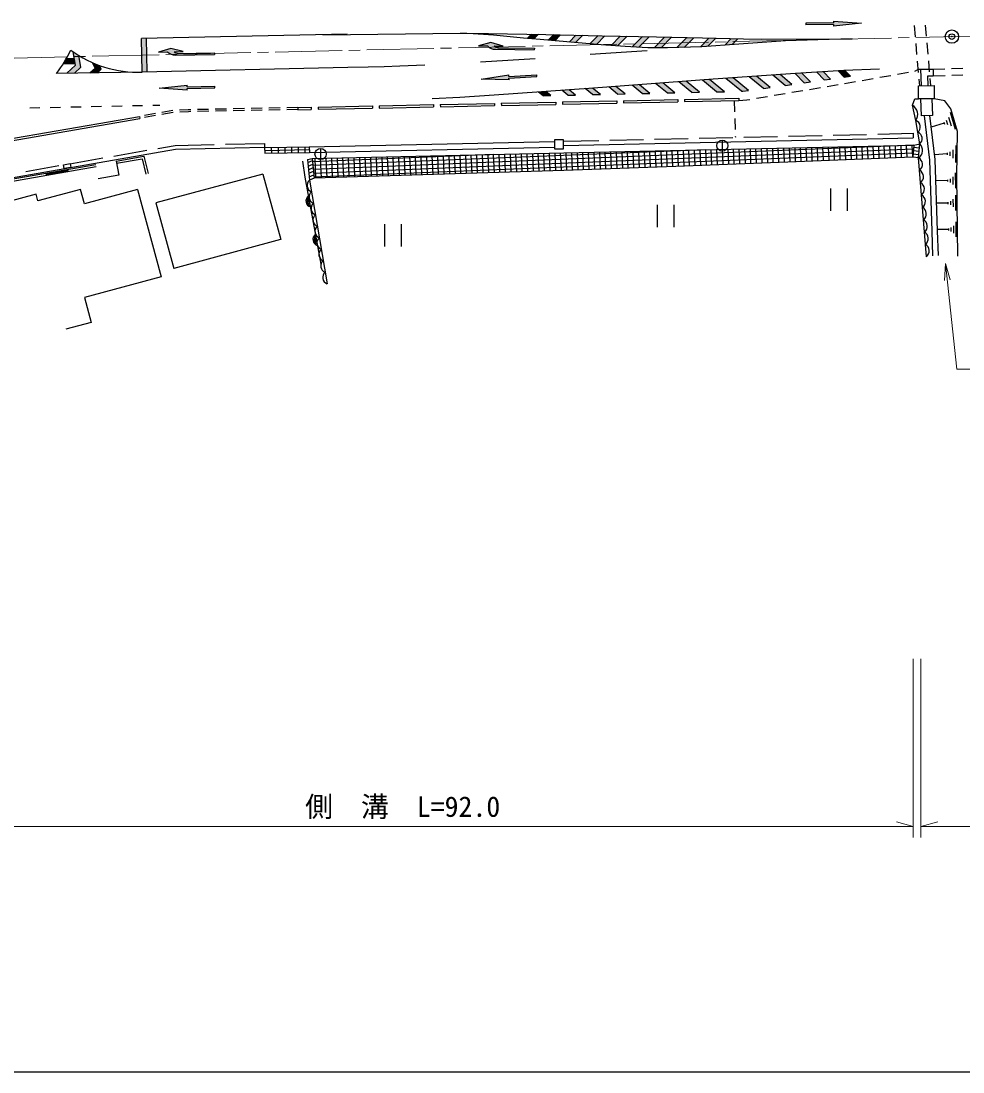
# Model space of a CAD drawing. Units: millimetres, scale not verified. Extents: x 40000 to 680000, y 20000 to 380000.
# Drawn here: x 178926 to 263311, y 205000 to 299125 of the extents above; entities that cross this region are included whole.
import ezdxf
from ezdxf.enums import TextEntityAlignment as Align

# ---------------------------------------------------------------- set-up
doc = ezdxf.new("R2010")
doc.units = ezdxf.units.MM
doc.header["$LTSCALE"] = 1000
doc.header["$PDMODE"] = 32
doc.header["$PDSIZE"] = 500
doc.linetypes.add('CHAIN', pattern=[18.5, 12, -1.5, 3.5, -1.5])
for name, color, linetype, lineweight in [('M-BGD', 7, 'Continuous', 25), ('M-BMK', 2, 'CHAIN', 13), ('M-BMK-SRVR', 3, 'Continuous', 25), ('M-STR-HTXT', 7, 'Continuous', 13), ('M-STR-STRC', 7, 'Continuous', 25), ('M-TTL-BAND', 7, 'Continuous', 25)]:
    doc.layers.add(name, color=color, linetype=linetype, lineweight=lineweight)
doc.styles.add('ＭＳ ゴシック', font='')
doc.styles.get('ＭＳ ゴシック').set_extended_font_data('MS Gothic')

# ---------------------------------------------------------------- blocks, each defined once
blk = doc.blocks.new('open_arrow')
at = {"color": 0, "linetype": 'Continuous', "lineweight": -2}
blk.add_lwpolyline([(7.5, 1.25), (0, 0), (7.5, -1.25)], dxfattribs=at)

msp = doc.modelspace()

# ---------------------------------------------------------------- hatches: boundary and pattern name
at = {"layer": 'M-BGD'}
for points in [[(254219, 298927), (251716, 299125), (251718, 298975), (249218, 298947), (249220, 298797), (251720, 298825), (251721, 298675)], [(189778, 294558), (190228, 294568), (190165, 297555), (189715, 297546)], [(224282, 297567), (224863, 297517), (225272, 297935), (224654, 297947)], [(226154, 297406), (226734, 297355), (227261, 297893), (226644, 297906)], [(228605, 297192), (229248, 297849), (228631, 297862), (228024, 297243)], [(229895, 297080), (230475, 297029), (231235, 297805), (230985, 297811), (230619, 297819)], [(231779, 296932), (232369, 296891), (233221, 297760), (232605, 297774)], [(233689, 296808), (234286, 296775), (235207, 297714), (234590, 297728)], [(235636, 296724), (236259, 296716), (237195, 297672), (236578, 297685)], [(237684, 296741), (238338, 296766), (239186, 297632), (238568, 297644)], [(239792, 296821), (239906, 296825), (240463, 296863), (241171, 297586), (240556, 297601)], [(241962, 296965), (242637, 297010), (243152, 297536), (242537, 297551)], [(192761, 296072), (196247, 296138), (196244, 296288), (193001, 296227, -0.20151), (192642, 296370), (193441, 296385), (192336, 296664), (191242, 296343), (192042, 296358, 0.20151)], [(221425, 296590), (224910, 296554), (224912, 296704), (221669, 296737, -0.20151), (221313, 296891), (222113, 296883), (221017, 297194), (219914, 296905), (220714, 296897, 0.20151)], [(183786, 295292), (183708, 295741), (182964, 295728, -0.00876), (182689, 295273)], [(183786, 295292), (183808, 295161), (183034, 294440), (183707, 294452), (184293, 294998), (184115, 296028, -0.0157), (183600, 296371), (183708, 295741)], [(185557, 294907), (185102, 294476), (185769, 294488), (186106, 294808), (185943, 295141, -0.01708), (185318, 295393)], [(252671, 294097), (253226, 294174), (252725, 294683), (252627, 294679), (252127, 294649)], [(222646, 293851), (222637, 294000), (225131, 294164), (225121, 294313), (222627, 294150), (222617, 294300), (220137, 293912)], [(239023, 292730), (239712, 292745), (238516, 293730), (237865, 293682)], [(241244, 292779), (241934, 292795), (240612, 293883), (239961, 293835)], [(243466, 292829), (243585, 292832), (244086, 292902), (242714, 294031), (242061, 293985)], [(245432, 293089), (246038, 293173), (244817, 294178), (244164, 294133)], [(247384, 293361), (247990, 293445), (246920, 294326), (246267, 294280)], [(249091, 293598), (249647, 293676), (248878, 294457), (248294, 294422), (248281, 294421)], [(250881, 293848), (251437, 293925), (250801, 294571), (250204, 294535)], [(193807, 292934), (193803, 293084), (196302, 293147), (196299, 293297), (193799, 293234), (193796, 293384), (191302, 293097)], [(225693, 292432), (226382, 292447), (225938, 292813), (225287, 292765)], [(227914, 292481), (228604, 292497), (228034, 292966), (227383, 292918)], [(230136, 292531), (230826, 292546), (230130, 293119), (229479, 293071)], [(232358, 292581), (233047, 292596), (232226, 293272), (231576, 293224)], [(234579, 292630), (235269, 292646), (234323, 293424), (233672, 293377)], [(236801, 292680), (237491, 292696), (236419, 293577), (235768, 293530)]]:
    msp.add_hatch(color=256, dxfattribs=at).paths.add_polyline_path(points)

# ---------------------------------------------------------------- linework, layer by layer
for p, q in [((259053, 297715), (258966, 298711)), ((260049, 297761), (259963, 298757)), ((224654, 297947), (224282, 297567)), ((225272, 297935), (224863, 297517)), ((226644, 297906), (226154, 297406)), ((227261, 297893), (226734, 297355)), ((228631, 297862), (228024, 297243)), ((229248, 297849), (228605, 297192)), ((230619, 297819), (229895, 297080)), ((231235, 297805), (230475, 297029)), ((232605, 297774), (231779, 296932)), ((233221, 297760), (232369, 296891)), ((234590, 297728), (233689, 296808)), ((235207, 297714), (234286, 296775)), ((238568, 297644), (237684, 296741)), ((239186, 297632), (238338, 296766)), ((240556, 297601), (239792, 296821)), ((241171, 297586), (240463, 296863)), ((242537, 297551), (241962, 296965)), ((243152, 297536), (242637, 297010)), ((192336, 296664), (191242, 296343)), ((193441, 296385), (192336, 296664)), ((259190, 296121), (259104, 297117)), ((260187, 296167), (260101, 297163)), ((191242, 296343), (192042, 296358)), ((192642, 296370), (193441, 296385)), ((192761, 296072), (196247, 296138)), ((193001, 296227), (196244, 296288)), ((196244, 296288), (196247, 296138)), ((260325, 294573), (260239, 295569)), ((259011, 294645), (259316, 294812)), ((259328, 294527), (259242, 295523)), ((259316, 294812), (260630, 294825)), ((259580, 293332), (259545, 294814)), ((260630, 294825), (261689, 294853)), ((260630, 294825), (260636, 294225)), ((262289, 294869), (263289, 294896)), ((239023, 292730), (237865, 293682)), ((239712, 292745), (238516, 293730)), ((241244, 292779), (239961, 293835)), ((241934, 292795), (240612, 293883)), ((243466, 292829), (242061, 293985)), ((244086, 292902), (242714, 294031)), ((245432, 293089), (244164, 294133)), ((246038, 293173), (244817, 294178)), ((252710, 293536), (253695, 293707)), ((254286, 293810), (255272, 293981)), ((255863, 294084), (256848, 294256)), ((257439, 294358), (258424, 294530)), ((259432, 293331), (259380, 293929)), ((260159, 294220), (260636, 294225)), ((260180, 293336), (260159, 294220)), ((260432, 293338), (260377, 293975)), ((260646, 294225), (261705, 294253)), ((262305, 294269), (263305, 294296)), ((191302, 293097), (193796, 293384)), ((193807, 292934), (191302, 293097)), ((193799, 293234), (193796, 293384)), ((193799, 293234), (196299, 293297)), ((193803, 293084), (196302, 293147)), ((193807, 292934), (193803, 293084)), ((196302, 293147), (196299, 293297)), ((225693, 292432), (225287, 292765)), ((226382, 292447), (225938, 292813)), ((227914, 292481), (227383, 292918)), ((228604, 292497), (228034, 292966)), ((230136, 292531), (229479, 293071)), ((230826, 292546), (230130, 293119)), ((232358, 292581), (231576, 293224)), ((233047, 292596), (232226, 293272)), ((234579, 292630), (233672, 293377)), ((235269, 292646), (234323, 293424)), ((236801, 292680), (235768, 293530)), ((237491, 292696), (236419, 293577)), ((247977, 292739), (248963, 292904)), ((249555, 293003), (250541, 293169)), ((251133, 293268), (252119, 293434)), ((221954, 291757), (226824, 291861)), ((226824, 291861), (226828, 291661)), ((227431, 291875), (232289, 291977)), ((227431, 291875), (227436, 291675)), ((232289, 291977), (232294, 291777)), ((232901, 291989), (237763, 292087)), ((232901, 291989), (232905, 291789)), ((232905, 291789), (237767, 291887)), ((237763, 292087), (237767, 291887)), ((238373, 292104), (243231, 292205)), ((238373, 292104), (238377, 291904)), ((238377, 291904), (243235, 292005)), ((242806, 291996), (242840, 290996)), ((243231, 292205), (243235, 292005)), ((243235, 292005), (243938, 292061)), ((243938, 292061), (244229, 292110)), ((244821, 292209), (245807, 292375)), ((246399, 292474), (247385, 292639)), ((259584, 290627), (259534, 292147)), ((260534, 292154), (260584, 290660)), ((192538, 291099), (191553, 290930)), ((192542, 290927), (191556, 290758)), ((193915, 291175), (193135, 291144)), ((193920, 291005), (193139, 290974)), ((194135, 291179), (193915, 291175)), ((194138, 291009), (193920, 291005)), ((195734, 291212), (194735, 291192)), ((195738, 291042), (194738, 291022)), ((197334, 291245), (196334, 291224)), ((197337, 291075), (196338, 291054)), ((198934, 291278), (197934, 291257)), ((198937, 291108), (197937, 291087)), ((200533, 291310), (199534, 291290)), ((200537, 291140), (199537, 291120)), ((202133, 291343), (201133, 291322)), ((202136, 291173), (201137, 291153)), ((203733, 291376), (202733, 291355)), ((203736, 291206), (202736, 291185)), ((203733, 291376), (204928, 291405)), ((203733, 291376), (203738, 291176)), ((203738, 291176), (204933, 291205)), ((204928, 291405), (204933, 291205)), ((205551, 291419), (210415, 291523)), ((205551, 291419), (205555, 291219)), ((205555, 291219), (210419, 291324)), ((210415, 291523), (210419, 291324)), ((211021, 291534), (215883, 291634)), ((211021, 291534), (211025, 291334)), ((211025, 291334), (215887, 291434)), ((215883, 291634), (215887, 291434)), ((216489, 291641), (221348, 291747)), ((216489, 291641), (216494, 291441)), ((216494, 291441), (221352, 291548)), ((221348, 291747), (221352, 291548)), ((221954, 291757), (221958, 291557)), ((221958, 291557), (226828, 291661)), ((227436, 291675), (232294, 291777)), ((262153, 290971), (262609, 289442)), ((189535, 290582), (189569, 290385)), ((190961, 290828), (189976, 290658)), ((190965, 290656), (189979, 290486)), ((242860, 290397), (242894, 289397)), ((260584, 290660), (259584, 290627)), ((261617, 289979), (260474, 289619)), ((261588, 290074), (261645, 289883)), ((261815, 290246), (261928, 289863)), ((262012, 290513), (262240, 289748)), ((251682, 288907), (254681, 288974)), ((255681, 288996), (258845, 289067)), ((258845, 289067), (258854, 288667)), ((192746, 287988), (196237, 288064)), ((197237, 288086), (200729, 288163)), ((200729, 288163), (200736, 287813)), ((204752, 287864), (226720, 288332)), ((227524, 288367), (230687, 288438)), ((227530, 287967), (258854, 288667)), ((231687, 288460), (234686, 288527)), ((235686, 288550), (238685, 288617)), ((239685, 288639), (242684, 288706)), ((241751, 288462), (241751, 287462)), ((242914, 288798), (242917, 288711)), ((243684, 288728), (246683, 288795)), ((247683, 288818), (250682, 288885)), ((258897, 288002), (259438, 288112)), ((259303, 288084), (259434, 288066)), ((187246, 287029), (190201, 287544)), ((191186, 287716), (192746, 287988)), ((200750, 287792), (204752, 287864)), ((200750, 287792), (200759, 287292)), ((200755, 287542), (204757, 287614)), ((200759, 287292), (204761, 287364)), ((201350, 287802), (201359, 287302)), ((201950, 287813), (201959, 287313)), ((202550, 287824), (202559, 287324)), ((203150, 287835), (203159, 287335)), ((203750, 287846), (203759, 287346)), ((204350, 287857), (204359, 287357)), ((204752, 287864), (204763, 287364)), ((204763, 287364), (226728, 287832)), ((221226, 287175), (205036, 286522)), ((240231, 287593), (205069, 286173)), ((258896, 287996), (205101, 285824)), ((258867, 287644), (205134, 285475)), ((258837, 287293), (205166, 285126)), ((205760, 287708), (205760, 286708)), ((217335, 285420), (217267, 287088)), ((217834, 285435), (217767, 287099)), ((218334, 285451), (218267, 287110)), ((218834, 285466), (218767, 287121)), ((219334, 285482), (219267, 287132)), ((219833, 285497), (219767, 287143)), ((220333, 285513), (220267, 287154)), ((220833, 285528), (220767, 287165)), ((221333, 285543), (221267, 287176)), ((221833, 285559), (221767, 287187)), ((222332, 285574), (222267, 287198)), ((222832, 285590), (222767, 287209)), ((223332, 285605), (223267, 287220)), ((223832, 285621), (223767, 287231)), ((224332, 285636), (224267, 287242)), ((224831, 285651), (224767, 287253)), ((225331, 285667), (225267, 287264)), ((225831, 285682), (225767, 287275)), ((226331, 285698), (226267, 287286)), ((226830, 285713), (226766, 287297)), ((227330, 285729), (227266, 287308)), ((227830, 285746), (227766, 287319)), ((228330, 285764), (228266, 287330)), ((228829, 285782), (228766, 287341)), ((229329, 285800), (229266, 287352)), ((229829, 285818), (229766, 287363)), ((230328, 285836), (230266, 287374)), ((230828, 285854), (230766, 287385)), ((231328, 285872), (231266, 287396)), ((231827, 285890), (231766, 287407)), ((232327, 285908), (232266, 287418)), ((232827, 285926), (232766, 287429)), ((233326, 285944), (233266, 287440)), ((233826, 285962), (233766, 287451)), ((234326, 285980), (234266, 287462)), ((234825, 285998), (234766, 287473)), ((235325, 286016), (235266, 287484)), ((235825, 286034), (235766, 287495)), ((236324, 286052), (236266, 287506)), ((236824, 286070), (236766, 287517)), ((237324, 286088), (237266, 287528)), ((237824, 286107), (237766, 287539)), ((238323, 286127), (238266, 287549)), ((238823, 286146), (238766, 287560)), ((239322, 286166), (239266, 287571)), ((239822, 286185), (239766, 287582)), ((240322, 286205), (240266, 287593)), ((240821, 286224), (240765, 287604)), ((241321, 286244), (241265, 287615)), ((241820, 286263), (241765, 287626)), ((242320, 286283), (242265, 287637)), ((242820, 286302), (242765, 287648)), ((243319, 286322), (243265, 287659)), ((243819, 286341), (243765, 287670)), ((244319, 286361), (244265, 287681)), ((244818, 286380), (244765, 287692)), ((245318, 286400), (245265, 287703)), ((245817, 286419), (245765, 287714)), ((246317, 286439), (246265, 287725)), ((246817, 286458), (246765, 287736)), ((247316, 286478), (247265, 287747)), ((247816, 286498), (247765, 287758)), ((248315, 286518), (248265, 287769)), ((248815, 286538), (248765, 287780)), ((249315, 286558), (249265, 287790)), ((249814, 286578), (249765, 287801)), ((250314, 286599), (250265, 287812)), ((250813, 286619), (250765, 287823)), ((251313, 286639), (251265, 287834)), ((251813, 286659), (251765, 287845)), ((252312, 286679), (252265, 287856)), ((252812, 286699), (252765, 287867)), ((253311, 286720), (253265, 287878)), ((253811, 286740), (253765, 287889)), ((254311, 286760), (254265, 287900)), ((254810, 286780), (254765, 287911)), ((255310, 286800), (255264, 287922)), ((255809, 286820), (255764, 287933)), ((256309, 286841), (256264, 287944)), ((256809, 286861), (256764, 287955)), ((257308, 286881), (257264, 287966)), ((257808, 286901), (257764, 287977)), ((258307, 286921), (258264, 287988)), ((258807, 286942), (258764, 287999)), ((258897, 288002), (258807, 286942)), ((258832, 287241), (259363, 287167)), ((258858, 287540), (259387, 287467)), ((258883, 287840), (259411, 287766)), ((261888, 287231), (260752, 287153)), ((261889, 287326), (261886, 287136)), ((262144, 287416), (262138, 287037)), ((262400, 287602), (262388, 286843)), ((262658, 287978), (262635, 286460)), ((172901, 284068), (185629, 286284)), ((179364, 285656), (182320, 286171)), ((183305, 286342), (186261, 286858)), ((187459, 286588), (189915, 287007)), ((187493, 286391), (189766, 286778)), ((189766, 286778), (190109, 285420)), ((189915, 287007), (190303, 285469)), ((204599, 286708), (205009, 286818)), ((204599, 286708), (204772, 284860)), ((204624, 286442), (205027, 286626)), ((204654, 286126), (205056, 286310)), ((205009, 286818), (205174, 285044)), ((205340, 285049), (205268, 286824)), ((205840, 285065), (205768, 286835)), ((206339, 285080), (206268, 286846)), ((206839, 285096), (206768, 286857)), ((207339, 285111), (207268, 286868)), ((207839, 285127), (207768, 286879)), ((208338, 285142), (208268, 286890)), ((208838, 285157), (208768, 286901)), ((209338, 285173), (209268, 286912)), ((209838, 285188), (209768, 286923)), ((210338, 285204), (210268, 286934)), ((210837, 285219), (210768, 286945)), ((211337, 285235), (211268, 286956)), ((211837, 285250), (211768, 286967)), ((212337, 285265), (212268, 286978)), ((212836, 285281), (212768, 286989)), ((213336, 285296), (213267, 287000)), ((213836, 285312), (213767, 287011)), ((214336, 285327), (214267, 287022)), ((214836, 285343), (214767, 287033)), ((215335, 285358), (215267, 287044)), ((215835, 285374), (215767, 287055)), ((216335, 285389), (216267, 287066)), ((216835, 285404), (216767, 287077)), ((259340, 286867), (258807, 286942)), ((172920, 283868), (185664, 286087)), ((181151, 285504), (181185, 285307)), ((181157, 285465), (183128, 285808)), ((181164, 285426), (183135, 285769)), ((181171, 285386), (183142, 285729)), ((181178, 285347), (183148, 285690)), ((183155, 285650), (183121, 285847)), ((200604, 285417), (191017, 282827)), ((200604, 285417), (202190, 279545)), ((204683, 285809), (205086, 285993)), ((204713, 285493), (205115, 285677)), ((204742, 285177), (205145, 285361)), ((262612, 285526), (262629, 284151)), ((205174, 285044), (204772, 284860)), ((204772, 284860), (206343, 275593)), ((261932, 284830), (260901, 284826)), ((261931, 284916), (261934, 284744)), ((262160, 285005), (262164, 284661)), ((262387, 285179), (262395, 284492)), ((180438, 283027), (180278, 283624)), ((184262, 284050), (180438, 283027)), ((184616, 282745), (184264, 284045)), ((189376, 284035), (184616, 282745)), ((189376, 284035), (191471, 276217)), ((251435, 284128), (251435, 282128)), ((252935, 284128), (252935, 282128)), ((262637, 283520), (262654, 282144)), ((191017, 282827), (192603, 276955)), ((235910, 282659), (235910, 280659)), ((237410, 282659), (237410, 280659)), ((261958, 282823), (260926, 282819)), ((261957, 282909), (261959, 282737)), ((262185, 282998), (262189, 282654)), ((262412, 283173), (262421, 282485)), ((211476, 280924), (211476, 278924)), ((212976, 280924), (212976, 278924)), ((262006, 280531), (262008, 280364)), ((262228, 280618), (262232, 280283)), ((262449, 280787), (262457, 280119)), ((262667, 281125), (262684, 279788)), ((260509, 280310), (260582, 278095)), ((262007, 280448), (261005, 280440)), ((261008, 280326), (261081, 278111)), ((202163, 279543), (192603, 276955)), ((191471, 276217), (184600, 274376)), ((184600, 274376), (185200, 272137)), ((185200, 272137), (182950, 271534))]:
    msp.add_line(p, q, dxfattribs=at)
for points in [[(260724, 292155), (259337, 292146), (259330, 293331), (260716, 293339)], [(226717, 288482), (226731, 287678), (227535, 287691), (227521, 288495)], [(182730, 286249), (183323, 286353), (183382, 286014), (182790, 285910)]]:
    msp.add_lwpolyline(points, close=True, dxfattribs=at)
for points in [[(260029, 278011), (259340, 286867), (259438, 288112), (259097, 290217), (258782, 291577), (258985, 292153), (259337, 292146)], [(262856, 278066), (262766, 285199), (262828, 289235), (262223, 291264), (261672, 291981), (260724, 292155)], [(157598, 287386), (163011, 287523), (172835, 287708), (189535, 290582)], [(157603, 287186), (163015, 287323), (172854, 287509), (189569, 290385)], [(259823, 290634), (260299, 286674), (260509, 280310)], [(260324, 290651), (260798, 286712), (261008, 280326)], [(167391, 284071), (172912, 284176), (192780, 287638), (200736, 287813)], [(205009, 286818), (227544, 287315), (258897, 288002)], [(187459, 286588), (187677, 285307), (185849, 284995)], [(204137, 286583), (204361, 285139), (205776, 277341)], [(258807, 286942), (247611, 286489), (237598, 286098), (227544, 285735), (205174, 285044)], [(180278, 283624), (174412, 282050), (175982, 276320), (174998, 276056)]]:
    msp.add_lwpolyline(points, dxfattribs=at)
for centre in [(241751, 287962), (205760, 287208)]:
    msp.add_circle(centre, 500, dxfattribs=at)
for centre, radius, start, end in [((192742, 297072), 1000, 225.51679, 271.08979), ((192992, 296727), 500, 225.51679, 271.08979), ((258295, 290748), 962, 326.53038, 59.5473), ((258863, 289639), 624, 310.45743, 67.90728), ((259033, 288586), 624, 310.45743, 67.90728), ((258891, 287529), 799, 304.13855, 46.84966), ((259020, 286286), 664, 307.68209, 61.21985), ((259106, 285179), 664, 307.68209, 61.21985), ((205159, 284396), 604, 129.87241, 249.38082), ((259193, 284072), 664, 307.68209, 61.21985), ((205019, 283009), 567, 128.35283, 252.20785), ((205019, 283009), 453, 136.31222, 244.24846), ((205334, 283367), 604, 129.87241, 249.38082), ((259279, 282965), 664, 307.68209, 61.21985), ((205019, 283009), 340, 151.93759, 228.62309), ((205508, 282337), 604, 129.87241, 249.38082), ((259365, 281858), 664, 307.68209, 61.21985), ((205683, 281307), 604, 129.87241, 249.38082), ((205858, 280278), 604, 129.87241, 249.38082), ((259451, 280750), 664, 307.68209, 61.21985), ((205643, 279566), 567, 128.35283, 252.20785), ((205643, 279566), 453, 136.31222, 244.24846), ((205643, 279566), 340, 151.93759, 228.62309), ((206032, 279248), 604, 129.87241, 249.38082), ((259537, 279643), 664, 307.68209, 61.21985), ((206207, 278218), 604, 129.87241, 249.38082), ((259623, 278536), 664, 307.68209, 61.21985), ((206382, 277188), 604, 129.87241, 249.38082), ((206556, 276159), 604, 129.87241, 249.38082)]:
    msp.add_arc(centre, radius, start, end, dxfattribs=at)
at = {"layer": 'M-BMK'}
for p, q in [((249297, 297430), (250297, 297453)), ((250896, 297467), (256895, 297603)), ((257495, 297617), (258494, 297640)), ((259094, 297654), (265269, 297795)), ((208307, 296495), (209307, 296518)), ((209907, 296532), (215905, 296668)), ((216505, 296682), (217505, 296705)), ((218105, 296719), (224103, 296855)), ((224703, 296869), (225703, 296892)), ((226303, 296906), (232301, 297042)), ((232901, 297056), (233901, 297079)), ((234501, 297093), (240499, 297229)), ((241099, 297243), (242099, 297266)), ((242698, 297280), (248697, 297416)), ((177116, 295783), (183114, 295920)), ((183714, 295934), (184714, 295957)), ((185313, 295970), (191312, 296107)), ((191912, 296121), (192911, 296144)), ((193511, 296158), (199510, 296294)), ((200110, 296308), (201109, 296331)), ((201709, 296345), (207708, 296481))]:
    msp.add_line(p, q, dxfattribs=at)
at = {"layer": 'M-BMK-SRVR'}
msp.add_circle((262316, 297727), 600, dxfattribs=at)
msp.add_point((262316, 297727), dxfattribs=at)
at = {"layer": 'M-STR-HTXT'}
for p, q in [((258845, 226000), (258845, 242000)), ((259545, 226000), (259545, 242000)), ((167391, 227000), (258845, 227000)), ((258845, 227000), (257345, 227400)), ((259545, 227000), (261045, 227400)), ((259545, 227000), (303293, 227000))]:
    msp.add_line(p, q, dxfattribs=at)
msp.add_lwpolyline([(261743, 277403), (262751, 267957), (285251, 267957)], dxfattribs=at)
at = {"layer": 'M-STR-STRC'}
for p, q in [((251718, 298975), (249218, 298947)), ((249218, 298947), (249220, 298797)), ((251720, 298825), (249220, 298797)), ((251716, 299125), (251718, 298975)), ((251716, 299125), (254219, 298927)), ((251720, 298825), (251721, 298675)), ((254219, 298927), (251721, 298675)), ((208136, 297939), (189715, 297546)), ((189778, 294558), (189715, 297546)), ((190228, 294568), (190165, 297555)), ((236578, 297685), (235636, 296724)), ((237195, 297672), (236259, 296716)), ((221017, 297194), (219914, 296905)), ((219914, 296905), (220714, 296897)), ((222113, 296883), (221017, 297194)), ((221313, 296891), (222113, 296883)), ((221425, 296590), (224910, 296554)), ((221669, 296737), (224912, 296704)), ((224912, 296704), (224910, 296554)), ((183708, 295741), (182964, 295728)), ((224994, 295743), (220077, 295432)), ((235020, 296464), (229927, 296118)), ((183786, 295292), (182689, 295273)), ((252671, 294097), (252127, 294649)), ((253226, 294174), (252725, 294683)), ((189778, 294558), (182114, 294424)), ((220137, 293912), (222617, 294300)), ((222646, 293851), (220137, 293912)), ((222627, 294150), (222617, 294300)), ((222627, 294150), (225121, 294313)), ((222637, 294000), (225131, 294164)), ((222646, 293851), (222637, 294000)), ((225131, 294164), (225121, 294313)), ((247384, 293361), (246267, 294280)), ((247990, 293445), (246920, 294326)), ((249091, 293598), (248281, 294421)), ((249647, 293676), (248878, 294457)), ((249091, 293598), (249647, 293676)), ((250881, 293848), (250204, 294535)), ((251437, 293925), (250801, 294571)), ((250881, 293848), (251437, 293925)), ((252671, 294097), (253226, 294174)), ((239023, 292730), (239712, 292745)), ((241244, 292779), (241934, 292795)), ((245432, 293089), (246038, 293173)), ((247384, 293361), (247990, 293445)), ((225693, 292432), (226382, 292447)), ((227914, 292481), (228604, 292497)), ((230136, 292531), (230826, 292546)), ((232358, 292581), (233047, 292596)), ((234579, 292630), (235269, 292646)), ((236801, 292680), (237491, 292696)), ((179704, 291355), (180623, 291375)), ((181543, 291394), (182463, 291413)), ((183383, 291432), (184303, 291452)), ((185222, 291471), (186142, 291490)), ((187062, 291509), (187982, 291529)), ((188902, 291548), (189821, 291567)), ((190741, 291587), (191349, 291599))]:
    msp.add_line(p, q, dxfattribs=at)
for points in [[(205957, 297893), (218284, 298033), (220803, 298021), (225949, 297922), (230985, 297811), (235855, 297699), (239989, 297615), (243657, 297523), (245299, 297511), (253381, 297535), (250297, 297448), (247417, 297341), (243225, 297050), (239906, 296825), (236830, 296709), (235089, 296731), (233049, 296844), (230899, 296992), (225443, 297468), (223941, 297596), (221262, 297852), (219432, 297970), (218284, 298033)], [(183034, 294440), (183808, 295161), (183600, 296371)], [(183707, 294452), (184293, 294998), (184115, 296028)], [(185102, 294476), (185557, 294907), (185318, 295393)], [(185769, 294488), (186106, 294808), (185943, 295141)], [(215094, 295172), (212866, 295091), (211458, 295036), (210032, 295006), (208200, 294952), (189778, 294558)], [(255827, 294813), (252627, 294679), (248294, 294422), (240920, 293905), (230213, 293125), (221320, 292475), (218250, 292271), (215769, 292154)], [(243466, 292829), (243585, 292832), (244086, 292902)]]:
    msp.add_lwpolyline(points, dxfattribs=at)
for centre, radius, start, end in [((169845, 303354), 15175, 323.94987, 333.23924), ((189313, 304408), 9861, 233.11086, 272.70511), ((221435, 297590), 1000, 223.84142, 269.41441), ((221674, 297237), 500, 223.84142, 269.41441)]:
    msp.add_arc(centre, radius, start, end, dxfattribs=at)
at = {"layer": 'M-TTL-BAND'}
msp.add_line((40000, 205000), (579000, 205000), dxfattribs=at)

# ---------------------------------------------------------------- block references
at = {"layer": 'M-STR-HTXT', "xscale": 200, "yscale": 200, "rotation": 276.1}
msp.add_blockref('open_arrow', (261743, 277403), dxfattribs=at)

# ---------------------------------------------------------------- texts
at = {"layer": 'M-STR-HTXT', "style": 'ＭＳ ゴシック'}
msp.add_text('側\u3000溝\u3000L=92.0', height=1833, dxfattribs=at).set_placement((213118, 227300), align=Align.BOTTOM_CENTER)

doc.saveas('drawing.dxf')
